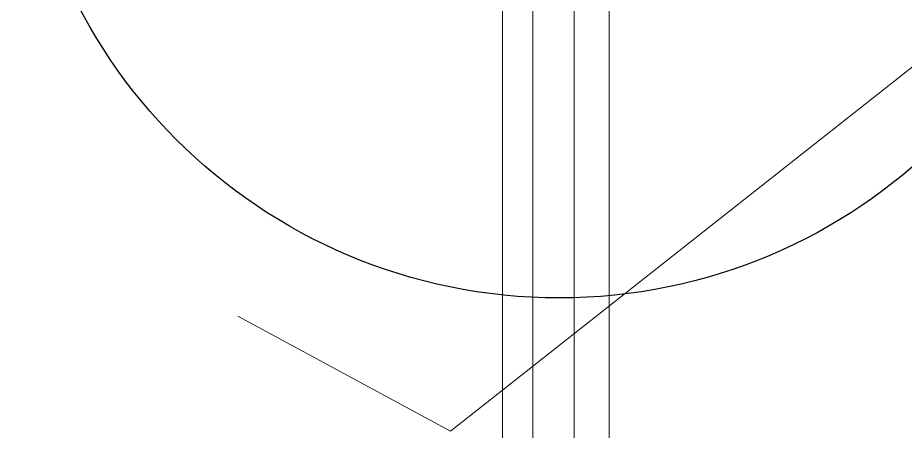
# Model space of a CAD drawing. Header units: inches. Extents: x 122663 to 154153, y 34228 to 39758.
# Drawn here: x 127682 to 131718, y 34228 to 36110 of the extents above; entities that cross this region are included whole.
import ezdxf

# ---------------------------------------------------------------- set-up
doc = ezdxf.new("R2010")
doc.units = ezdxf.units.IN
doc.header["$MEASUREMENT"] = 0
doc.layers.add('SITE BOUNDARY', color=1, linetype='Continuous', lineweight=30)
doc.layers.add('Windows', color=151, linetype='Continuous', lineweight=15)

msp = doc.modelspace()

# ---------------------------------------------------------------- linework, layer by layer
at = {"layer": 'SITE BOUNDARY'}
msp.add_circle((130143.6, 37296.4), 2461.6, dxfattribs=at)
at = {"layer": 'Windows'}
for p, q in [((129649.9, 34228.2), (134023.6, 37681.3)), ((128682.9, 34751.5), (129649.9, 34228.2))]:
    msp.add_line(p, q, dxfattribs=at)
for p in [(129885.8, 38090), (130024.7, 38090), (130211.7, 38090), (130371.5, 38090)]:
    msp.add_xline(p, (0, 1), dxfattribs=at)

doc.saveas('drawing.dxf')
